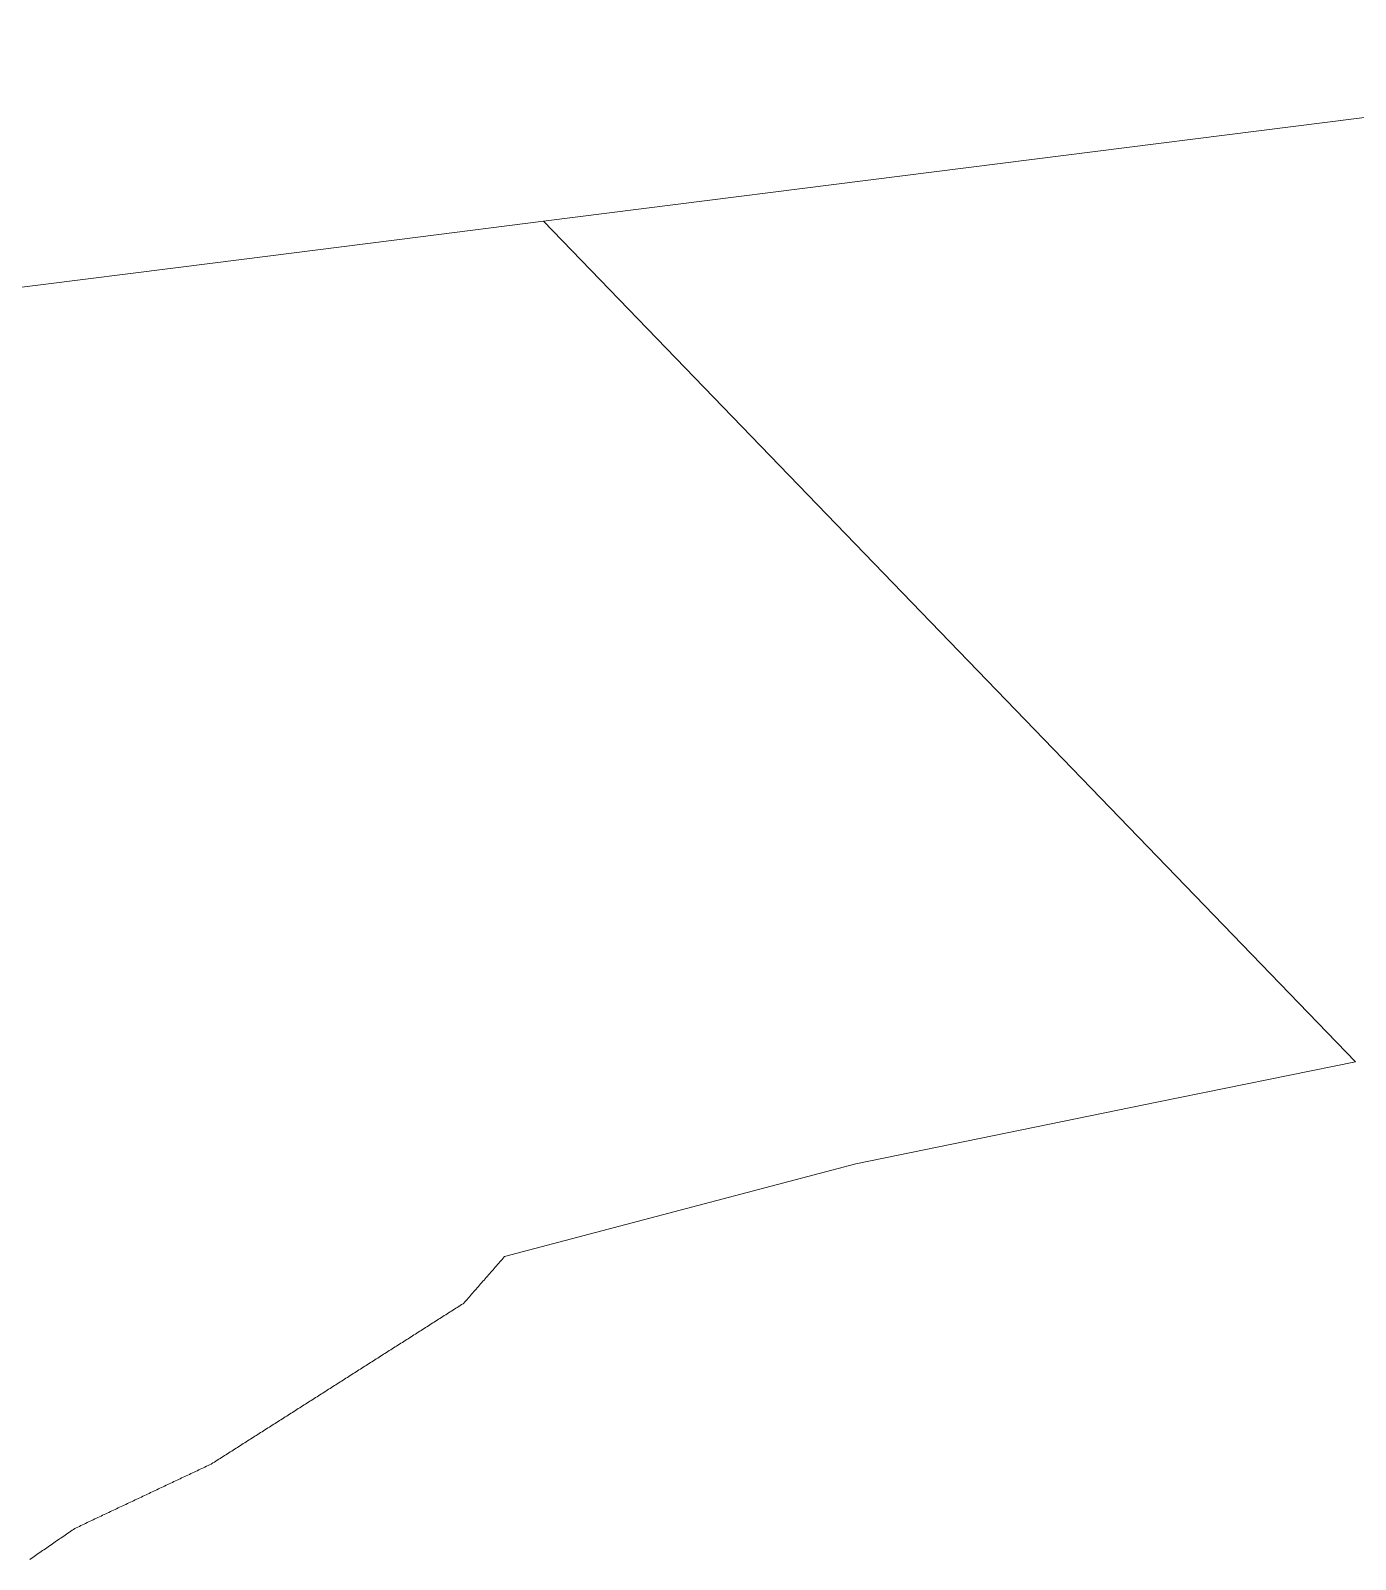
# Model space of a CAD drawing. Header units: feet. Extents: x 865220 to 2774701, y -2240498 to 961524.
# Drawn here: x 2759127.7 to 2759205, y 950310.7 to 950399.8 of the extents above; entities that cross this region are included whole.
import ezdxf

# ---------------------------------------------------------------- set-up
doc = ezdxf.new("R2010")
doc.units = ezdxf.units.FT
doc.header["$LTSCALE"] = 0.015
doc.header["$MEASUREMENT"] = 0
doc.layers.add('Parcels', color=7, linetype='Continuous', lineweight=0)

msp = doc.modelspace()

# ---------------------------------------------------------------- linework, layer by layer
at = {"layer": 'Parcels', "lineweight": 5, "ltscale": 100}
for p, q in [((2759245.7, 950399.814), (2759157.604, 950388.693)), ((2759157.604, 950388.693), (2759150.278, 950387.768)), ((2759157.604, 950388.693), (2759204.979, 950339.683)), ((2759150.278, 950387.768), (2759138.449, 950386.275)), ((2759138.449, 950386.275), (2759083.551, 950379.345)), ((2759193.499, 950337.343), (2759204.979, 950339.683)), ((2759204.979, 950339.683), (2759204.979, 950339.683)), ((2759175.825, 950333.739), (2759193.499, 950337.343)), ((2759155.346, 950328.332), (2759175.825, 950333.739)), ((2759154.604, 950327.485), (2759154.67, 950327.56)), ((2759154.67, 950327.56), (2759154.736, 950327.635)), ((2759154.736, 950327.635), (2759154.802, 950327.71)), ((2759154.802, 950327.71), (2759154.867, 950327.786)), ((2759154.867, 950327.786), (2759154.933, 950327.861)), ((2759154.933, 950327.861), (2759154.999, 950327.936)), ((2759154.999, 950327.936), (2759155.065, 950328.011)), ((2759155.065, 950328.011), (2759155.131, 950328.086)), ((2759155.131, 950328.086), (2759155.197, 950328.162)), ((2759155.197, 950328.162), (2759155.263, 950328.237)), ((2759155.263, 950328.237), (2759155.327, 950328.311)), ((2759155.327, 950328.311), (2759155.346, 950328.332)), ((2759153.88, 950326.657), (2759153.946, 950326.732)), ((2759153.946, 950326.732), (2759154.011, 950326.808)), ((2759154.011, 950326.808), (2759154.077, 950326.883)), ((2759154.077, 950326.883), (2759154.143, 950326.958)), ((2759154.143, 950326.958), (2759154.209, 950327.033)), ((2759154.209, 950327.033), (2759154.274, 950327.108)), ((2759154.274, 950327.108), (2759154.341, 950327.184)), ((2759154.341, 950327.184), (2759154.406, 950327.259)), ((2759154.406, 950327.259), (2759154.472, 950327.334)), ((2759154.472, 950327.334), (2759154.538, 950327.409)), ((2759154.538, 950327.409), (2759154.604, 950327.485)), ((2759153.089, 950325.754), (2759153.155, 950325.829)), ((2759153.155, 950325.829), (2759153.221, 950325.905)), ((2759153.221, 950325.905), (2759153.287, 950325.98)), ((2759153.287, 950325.98), (2759153.352, 950326.056)), ((2759153.352, 950326.056), (2759153.418, 950326.131)), ((2759153.418, 950326.131), (2759153.484, 950326.206)), ((2759153.484, 950326.206), (2759153.55, 950326.281)), ((2759153.55, 950326.281), (2759153.616, 950326.356)), ((2759153.616, 950326.356), (2759153.682, 950326.432)), ((2759153.682, 950326.432), (2759153.748, 950326.507)), ((2759153.748, 950326.507), (2759153.814, 950326.582)), ((2759153.814, 950326.582), (2759153.88, 950326.657)), ((2759151.739, 950324.829), (2759151.823, 950324.882)), ((2759151.823, 950324.882), (2759151.908, 950324.936)), ((2759151.908, 950324.936), (2759151.992, 950324.99)), ((2759151.992, 950324.99), (2759152.077, 950325.044)), ((2759152.077, 950325.044), (2759152.161, 950325.097)), ((2759152.161, 950325.097), (2759152.245, 950325.151)), ((2759152.245, 950325.151), (2759152.33, 950325.205)), ((2759152.33, 950325.205), (2759152.414, 950325.258)), ((2759152.414, 950325.258), (2759152.498, 950325.312)), ((2759152.498, 950325.312), (2759152.582, 950325.366)), ((2759152.582, 950325.366), (2759152.666, 950325.422)), ((2759152.666, 950325.422), (2759152.749, 950325.477)), ((2759152.749, 950325.477), (2759152.832, 950325.532)), ((2759152.832, 950325.532), (2759152.92, 950325.58)), ((2759152.92, 950325.58), (2759152.957, 950325.604)), ((2759152.957, 950325.604), (2759153.023, 950325.679)), ((2759153.023, 950325.679), (2759153.089, 950325.754)), ((2759150.39, 950323.969), (2759150.474, 950324.023)), ((2759150.474, 950324.023), (2759150.558, 950324.077)), ((2759150.558, 950324.077), (2759150.642, 950324.13)), ((2759150.642, 950324.13), (2759150.727, 950324.184)), ((2759150.727, 950324.184), (2759150.812, 950324.238)), ((2759150.812, 950324.238), (2759150.896, 950324.291)), ((2759150.896, 950324.291), (2759150.98, 950324.345)), ((2759150.98, 950324.345), (2759151.064, 950324.399)), ((2759151.064, 950324.399), (2759151.149, 950324.453)), ((2759151.149, 950324.453), (2759151.233, 950324.506)), ((2759151.233, 950324.506), (2759151.318, 950324.56)), ((2759151.318, 950324.56), (2759151.402, 950324.614)), ((2759151.402, 950324.614), (2759151.486, 950324.667)), ((2759151.486, 950324.667), (2759151.571, 950324.721)), ((2759151.571, 950324.721), (2759151.655, 950324.775)), ((2759151.655, 950324.775), (2759151.739, 950324.829)), ((2759148.955, 950323.056), (2759149.04, 950323.11)), ((2759149.04, 950323.11), (2759149.124, 950323.164)), ((2759149.124, 950323.164), (2759149.209, 950323.218)), ((2759149.209, 950323.218), (2759149.293, 950323.271)), ((2759149.293, 950323.271), (2759149.378, 950323.325)), ((2759149.378, 950323.325), (2759149.462, 950323.379)), ((2759149.462, 950323.379), (2759149.546, 950323.432)), ((2759149.546, 950323.432), (2759149.63, 950323.486)), ((2759149.63, 950323.486), (2759149.715, 950323.539)), ((2759149.715, 950323.539), (2759149.799, 950323.594)), ((2759149.799, 950323.594), (2759149.883, 950323.647)), ((2759149.883, 950323.647), (2759149.968, 950323.701)), ((2759149.968, 950323.701), (2759150.052, 950323.754)), ((2759150.052, 950323.754), (2759150.137, 950323.808)), ((2759150.137, 950323.808), (2759150.221, 950323.862)), ((2759150.221, 950323.862), (2759150.305, 950323.916)), ((2759150.305, 950323.916), (2759150.39, 950323.969)), ((2759147.606, 950322.197), (2759147.691, 950322.251)), ((2759147.691, 950322.251), (2759147.775, 950322.305)), ((2759147.775, 950322.305), (2759147.859, 950322.359)), ((2759147.859, 950322.359), (2759147.943, 950322.412)), ((2759147.943, 950322.412), (2759148.028, 950322.466)), ((2759148.028, 950322.466), (2759148.112, 950322.519)), ((2759148.112, 950322.519), (2759148.197, 950322.573)), ((2759148.197, 950322.573), (2759148.281, 950322.627)), ((2759148.281, 950322.627), (2759148.365, 950322.68)), ((2759148.365, 950322.68), (2759148.45, 950322.734)), ((2759148.45, 950322.734), (2759148.534, 950322.788)), ((2759148.534, 950322.788), (2759148.618, 950322.842)), ((2759148.618, 950322.842), (2759148.703, 950322.895)), ((2759148.703, 950322.895), (2759148.787, 950322.949)), ((2759148.787, 950322.949), (2759148.871, 950323.003)), ((2759148.871, 950323.003), (2759148.955, 950323.056)), ((2759146.172, 950321.284), (2759146.256, 950321.338)), ((2759146.256, 950321.338), (2759146.341, 950321.392)), ((2759146.341, 950321.392), (2759146.425, 950321.445)), ((2759146.425, 950321.445), (2759146.51, 950321.499)), ((2759146.51, 950321.499), (2759146.594, 950321.553)), ((2759146.594, 950321.553), (2759146.679, 950321.607)), ((2759146.679, 950321.607), (2759146.763, 950321.66)), ((2759146.763, 950321.66), (2759146.847, 950321.714)), ((2759146.847, 950321.714), (2759146.931, 950321.768)), ((2759146.931, 950321.768), (2759147.016, 950321.821)), ((2759147.016, 950321.821), (2759147.1, 950321.875)), ((2759147.1, 950321.875), (2759147.184, 950321.929)), ((2759147.184, 950321.929), (2759147.269, 950321.982)), ((2759147.269, 950321.982), (2759147.353, 950322.036)), ((2759147.353, 950322.036), (2759147.438, 950322.09)), ((2759147.438, 950322.09), (2759147.522, 950322.144)), ((2759147.522, 950322.144), (2759147.606, 950322.197)), ((2759144.739, 950320.371), (2759144.823, 950320.425)), ((2759144.823, 950320.425), (2759144.907, 950320.479)), ((2759144.907, 950320.479), (2759144.992, 950320.533)), ((2759144.992, 950320.533), (2759145.076, 950320.586)), ((2759145.076, 950320.586), (2759145.16, 950320.64)), ((2759145.16, 950320.64), (2759145.245, 950320.693)), ((2759145.245, 950320.693), (2759145.329, 950320.747)), ((2759145.329, 950320.747), (2759145.413, 950320.801)), ((2759145.413, 950320.801), (2759145.498, 950320.855)), ((2759145.498, 950320.855), (2759145.582, 950320.908)), ((2759145.582, 950320.908), (2759145.666, 950320.962)), ((2759145.666, 950320.962), (2759145.751, 950321.016)), ((2759145.751, 950321.016), (2759145.835, 950321.069)), ((2759145.835, 950321.069), (2759145.92, 950321.123)), ((2759145.92, 950321.123), (2759146.004, 950321.177)), ((2759146.004, 950321.177), (2759146.088, 950321.23)), ((2759146.088, 950321.23), (2759146.172, 950321.284)), ((2759143.389, 950319.512), (2759143.473, 950319.566)), ((2759143.473, 950319.566), (2759143.558, 950319.62)), ((2759143.558, 950319.62), (2759143.642, 950319.673)), ((2759143.642, 950319.673), (2759143.726, 950319.727)), ((2759143.726, 950319.727), (2759143.811, 950319.781)), ((2759143.811, 950319.781), (2759143.895, 950319.835)), ((2759143.895, 950319.835), (2759143.98, 950319.888)), ((2759143.98, 950319.888), (2759144.064, 950319.942)), ((2759144.064, 950319.942), (2759144.148, 950319.995)), ((2759144.148, 950319.995), (2759144.233, 950320.049)), ((2759144.233, 950320.049), (2759144.317, 950320.103)), ((2759144.317, 950320.103), (2759144.401, 950320.157)), ((2759144.401, 950320.157), (2759144.485, 950320.21)), ((2759144.485, 950320.21), (2759144.57, 950320.264)), ((2759144.57, 950320.264), (2759144.654, 950320.317)), ((2759144.654, 950320.317), (2759144.739, 950320.371)), ((2759141.955, 950318.599), (2759142.04, 950318.653)), ((2759142.04, 950318.653), (2759142.124, 950318.707)), ((2759142.124, 950318.707), (2759142.208, 950318.76)), ((2759142.208, 950318.76), (2759142.293, 950318.814)), ((2759142.293, 950318.814), (2759142.377, 950318.867)), ((2759142.377, 950318.867), (2759142.461, 950318.921)), ((2759142.461, 950318.921), (2759142.546, 950318.975)), ((2759142.546, 950318.975), (2759142.63, 950319.029)), ((2759142.63, 950319.029), (2759142.714, 950319.083)), ((2759142.714, 950319.083), (2759142.799, 950319.136)), ((2759142.799, 950319.136), (2759142.883, 950319.19)), ((2759142.883, 950319.19), (2759142.967, 950319.243)), ((2759142.967, 950319.243), (2759143.052, 950319.297)), ((2759143.052, 950319.297), (2759143.136, 950319.351)), ((2759143.136, 950319.351), (2759143.221, 950319.405)), ((2759143.221, 950319.405), (2759143.305, 950319.458)), ((2759143.305, 950319.458), (2759143.389, 950319.512)), ((2759140.606, 950317.74), (2759140.69, 950317.793)), ((2759140.69, 950317.793), (2759140.774, 950317.847)), ((2759140.774, 950317.847), (2759140.859, 950317.901)), ((2759140.859, 950317.901), (2759140.943, 950317.955)), ((2759140.943, 950317.955), (2759141.027, 950318.008)), ((2759141.027, 950318.008), (2759141.112, 950318.062)), ((2759141.112, 950318.062), (2759141.196, 950318.116)), ((2759141.196, 950318.116), (2759141.28, 950318.17)), ((2759141.28, 950318.17), (2759141.365, 950318.223)), ((2759141.365, 950318.223), (2759141.449, 950318.277)), ((2759141.449, 950318.277), (2759141.534, 950318.331)), ((2759141.534, 950318.331), (2759141.618, 950318.384)), ((2759141.618, 950318.384), (2759141.702, 950318.438)), ((2759141.702, 950318.438), (2759141.787, 950318.492)), ((2759141.787, 950318.492), (2759141.871, 950318.546)), ((2759141.871, 950318.546), (2759141.955, 950318.599)), ((2759139.172, 950316.827), (2759139.256, 950316.881)), ((2759139.256, 950316.881), (2759139.34, 950316.934)), ((2759139.34, 950316.934), (2759139.425, 950316.988)), ((2759139.425, 950316.988), (2759139.509, 950317.042)), ((2759139.509, 950317.042), (2759139.594, 950317.096)), ((2759139.594, 950317.096), (2759139.678, 950317.149)), ((2759139.678, 950317.149), (2759139.762, 950317.203)), ((2759139.762, 950317.203), (2759139.847, 950317.256)), ((2759139.847, 950317.256), (2759139.931, 950317.31)), ((2759139.931, 950317.31), (2759140.015, 950317.364)), ((2759140.015, 950317.364), (2759140.1, 950317.418)), ((2759140.1, 950317.418), (2759140.184, 950317.471)), ((2759140.184, 950317.471), (2759140.268, 950317.525)), ((2759140.268, 950317.525), (2759140.353, 950317.579)), ((2759140.353, 950317.579), (2759140.437, 950317.632)), ((2759140.437, 950317.632), (2759140.521, 950317.686)), ((2759140.521, 950317.686), (2759140.606, 950317.74)), ((2759137.588, 950315.927), (2759137.679, 950315.97)), ((2759137.679, 950315.97), (2759137.769, 950316.012)), ((2759137.769, 950316.012), (2759137.86, 950316.055)), ((2759137.86, 950316.055), (2759137.95, 950316.098)), ((2759137.95, 950316.098), (2759138.041, 950316.14)), ((2759138.041, 950316.14), (2759138.131, 950316.183)), ((2759138.131, 950316.183), (2759138.233, 950316.231)), ((2759138.233, 950316.231), (2759138.328, 950316.29)), ((2759138.328, 950316.29), (2759138.413, 950316.344)), ((2759138.413, 950316.344), (2759138.498, 950316.398)), ((2759138.498, 950316.398), (2759138.581, 950316.451)), ((2759138.581, 950316.451), (2759138.666, 950316.505)), ((2759138.666, 950316.505), (2759138.75, 950316.558)), ((2759138.75, 950316.558), (2759138.835, 950316.612)), ((2759138.835, 950316.612), (2759138.919, 950316.666)), ((2759138.919, 950316.666), (2759139.003, 950316.72)), ((2759139.003, 950316.72), (2759139.088, 950316.773)), ((2759139.088, 950316.773), (2759139.172, 950316.827)), ((2759135.69, 950315.031), (2759135.78, 950315.074)), ((2759135.78, 950315.074), (2759135.87, 950315.116)), ((2759135.87, 950315.116), (2759135.961, 950315.159)), ((2759135.961, 950315.159), (2759136.051, 950315.202)), ((2759136.051, 950315.202), (2759136.142, 950315.245)), ((2759136.142, 950315.245), (2759136.232, 950315.287)), ((2759136.232, 950315.287), (2759136.322, 950315.33)), ((2759136.322, 950315.33), (2759136.413, 950315.373)), ((2759136.413, 950315.373), (2759136.503, 950315.415)), ((2759136.503, 950315.415), (2759136.594, 950315.458)), ((2759136.594, 950315.458), (2759136.684, 950315.501)), ((2759136.684, 950315.501), (2759136.775, 950315.543)), ((2759136.775, 950315.543), (2759136.865, 950315.586)), ((2759136.865, 950315.586), (2759136.956, 950315.628)), ((2759136.956, 950315.628), (2759137.046, 950315.671)), ((2759137.046, 950315.671), (2759137.136, 950315.714)), ((2759137.136, 950315.714), (2759137.227, 950315.756)), ((2759137.227, 950315.756), (2759137.317, 950315.799)), ((2759137.317, 950315.799), (2759137.407, 950315.842)), ((2759137.407, 950315.842), (2759137.498, 950315.884)), ((2759137.498, 950315.884), (2759137.588, 950315.927)), ((2759133.79, 950314.136), (2759133.881, 950314.178)), ((2759133.881, 950314.178), (2759133.971, 950314.221)), ((2759133.971, 950314.221), (2759134.062, 950314.263)), ((2759134.062, 950314.263), (2759134.152, 950314.306)), ((2759134.152, 950314.306), (2759134.243, 950314.349)), ((2759134.243, 950314.349), (2759134.333, 950314.391)), ((2759134.333, 950314.391), (2759134.423, 950314.434)), ((2759134.423, 950314.434), (2759134.514, 950314.477)), ((2759134.514, 950314.477), (2759134.604, 950314.519)), ((2759134.604, 950314.519), (2759134.695, 950314.562)), ((2759134.695, 950314.562), (2759134.785, 950314.604)), ((2759134.785, 950314.604), (2759134.876, 950314.647)), ((2759134.876, 950314.647), (2759134.966, 950314.69)), ((2759134.966, 950314.69), (2759135.056, 950314.732)), ((2759135.056, 950314.732), (2759135.147, 950314.775)), ((2759135.147, 950314.775), (2759135.237, 950314.818)), ((2759135.237, 950314.818), (2759135.328, 950314.861)), ((2759135.328, 950314.861), (2759135.418, 950314.903)), ((2759135.418, 950314.903), (2759135.509, 950314.946)), ((2759135.509, 950314.946), (2759135.599, 950314.989)), ((2759135.599, 950314.989), (2759135.69, 950315.031)), ((2759131.982, 950313.282), (2759132.072, 950313.325)), ((2759132.072, 950313.325), (2759132.162, 950313.367)), ((2759132.162, 950313.367), (2759132.253, 950313.41)), ((2759132.253, 950313.41), (2759132.344, 950313.453)), ((2759132.344, 950313.453), (2759132.434, 950313.496)), ((2759132.434, 950313.496), (2759132.524, 950313.538)), ((2759132.524, 950313.538), (2759132.615, 950313.581)), ((2759132.615, 950313.581), (2759132.705, 950313.623)), ((2759132.705, 950313.623), (2759132.796, 950313.666)), ((2759132.796, 950313.666), (2759132.886, 950313.709)), ((2759132.886, 950313.709), (2759132.976, 950313.751)), ((2759132.976, 950313.751), (2759133.067, 950313.794)), ((2759133.067, 950313.794), (2759133.157, 950313.837)), ((2759133.157, 950313.837), (2759133.248, 950313.879)), ((2759133.248, 950313.879), (2759133.338, 950313.922)), ((2759133.338, 950313.922), (2759133.429, 950313.965)), ((2759133.429, 950313.965), (2759133.519, 950314.008)), ((2759133.519, 950314.008), (2759133.609, 950314.05)), ((2759133.609, 950314.05), (2759133.7, 950314.093)), ((2759133.7, 950314.093), (2759133.79, 950314.136)), ((2759130.117, 950312.37), (2759130.202, 950312.421)), ((2759130.202, 950312.421), (2759130.263, 950312.472)), ((2759130.263, 950312.472), (2759130.354, 950312.514)), ((2759130.354, 950312.514), (2759130.447, 950312.551)), ((2759130.447, 950312.551), (2759130.538, 950312.595)), ((2759130.538, 950312.595), (2759130.627, 950312.639)), ((2759130.627, 950312.639), (2759130.719, 950312.679)), ((2759130.719, 950312.679), (2759130.808, 950312.723)), ((2759130.808, 950312.723), (2759130.898, 950312.767)), ((2759130.898, 950312.767), (2759130.988, 950312.811)), ((2759130.988, 950312.811), (2759131.078, 950312.855)), ((2759131.078, 950312.855), (2759131.168, 950312.898)), ((2759131.168, 950312.898), (2759131.258, 950312.941)), ((2759131.258, 950312.941), (2759131.348, 950312.984)), ((2759131.348, 950312.984), (2759131.439, 950313.026)), ((2759131.439, 950313.026), (2759131.53, 950313.069)), ((2759131.53, 950313.069), (2759131.62, 950313.112)), ((2759131.62, 950313.112), (2759131.71, 950313.154)), ((2759131.71, 950313.154), (2759131.801, 950313.197)), ((2759131.801, 950313.197), (2759131.891, 950313.239)), ((2759131.891, 950313.239), (2759131.982, 950313.282)), ((2759128.799, 950311.462), (2759128.882, 950311.519)), ((2759128.882, 950311.519), (2759128.964, 950311.575)), ((2759128.964, 950311.575), (2759129.047, 950311.632)), ((2759129.047, 950311.632), (2759129.129, 950311.689)), ((2759129.129, 950311.689), (2759129.211, 950311.746)), ((2759129.211, 950311.746), (2759129.294, 950311.803)), ((2759129.294, 950311.803), (2759129.376, 950311.859)), ((2759129.376, 950311.859), (2759129.458, 950311.916)), ((2759129.458, 950311.916), (2759129.54, 950311.972)), ((2759129.54, 950311.972), (2759129.623, 950312.03)), ((2759129.623, 950312.03), (2759129.705, 950312.086)), ((2759129.705, 950312.086), (2759129.787, 950312.143)), ((2759129.787, 950312.143), (2759129.87, 950312.2)), ((2759129.87, 950312.2), (2759129.952, 950312.256)), ((2759129.952, 950312.256), (2759130.034, 950312.314)), ((2759130.034, 950312.314), (2759130.117, 950312.37)), ((2759127.647, 950310.667), (2759127.73, 950310.724)), ((2759127.73, 950310.724), (2759127.812, 950310.781)), ((2759127.812, 950310.781), (2759127.895, 950310.837)), ((2759127.895, 950310.837), (2759127.977, 950310.894)), ((2759127.977, 950310.894), (2759128.059, 950310.951)), ((2759128.059, 950310.951), (2759128.141, 950311.008)), ((2759128.141, 950311.008), (2759128.223, 950311.065)), ((2759128.223, 950311.065), (2759128.306, 950311.121)), ((2759128.306, 950311.121), (2759128.388, 950311.178)), ((2759128.388, 950311.178), (2759128.47, 950311.235)), ((2759128.47, 950311.235), (2759128.553, 950311.292)), ((2759128.553, 950311.292), (2759128.635, 950311.348)), ((2759128.635, 950311.348), (2759128.717, 950311.405)), ((2759128.717, 950311.405), (2759128.799, 950311.462))]:
    msp.add_line(p, q, dxfattribs=at)

doc.saveas('drawing.dxf')
